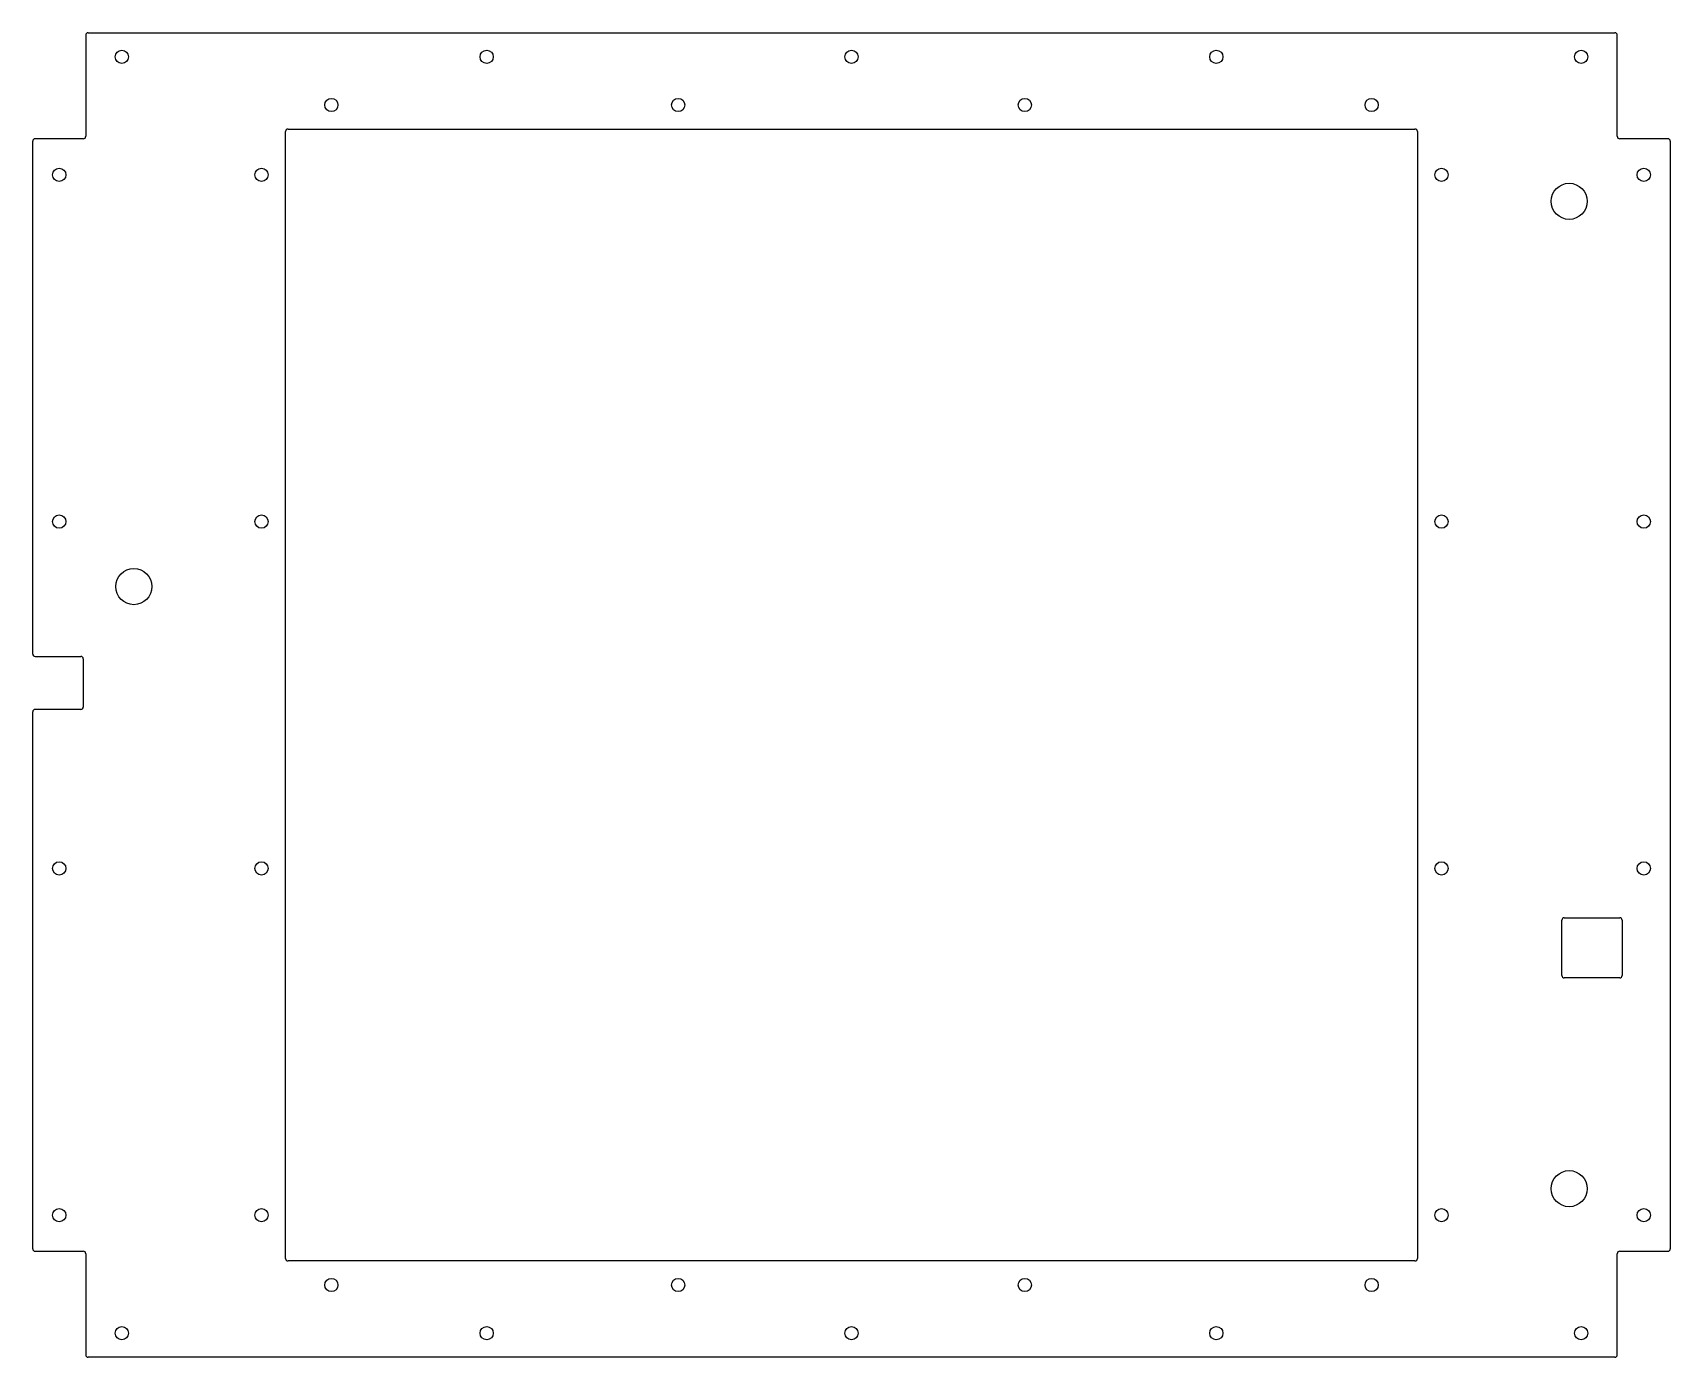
# Model space of a CAD drawing. Header units: millimetres. Extents: x -340 to 340, y -275 to 275.
import ezdxf

# ---------------------------------------------------------------- set-up
doc = ezdxf.new("R2010")
doc.units = ezdxf.units.MM

msp = doc.modelspace()

# ---------------------------------------------------------------- linework, layer by layer
at = {"color": 7, "linetype": 'Continuous', "lineweight": 25}
for p, q in [((-318, 274), (-318, 232)), ((-317, 275), (317, 275)), ((318, 232), (318, 274)), ((-235, -234), (-235, 234)), ((-234, 235), (234, 235)), ((235, 234), (235, -234)), ((-340, 17), (-340, 230)), ((-319, 231), (-339, 231)), ((339, 231), (319, 231)), ((340, 230), (340, -230)), ((-339, 16), (-320, 16)), ((-319, 15), (-319, -5)), ((-320, -6), (-339, -6)), ((-340, -230), (-340, -7)), ((295, -116.5), (295, -93.5)), ((296, -92.5), (319, -92.5)), ((320, -93.5), (320, -116.5)), ((319, -117.5), (296, -117.5)), ((-339, -231), (-319, -231)), ((319, -231), (339, -231)), ((-318, -232), (-318, -274)), ((234, -235), (-234, -235)), ((318, -274), (318, -232)), ((317, -275), (-317, -275))]:
    msp.add_line(p, q, dxfattribs=at)
for centre, radius in [((-303, 265), 2.75), ((-151.5, 265), 2.75), ((0, 265), 2.75), ((151.5, 265), 2.75), ((303, 265), 2.75), ((-216, 245), 2.75), ((-72, 245), 2.75), ((72, 245), 2.75), ((216, 245), 2.75), ((-329, 216), 2.75), ((-245, 216), 2.75), ((245, 216), 2.75), ((329, 216), 2.75), ((298, 205), 7.5), ((-329, 72), 2.75), ((-245, 72), 2.75), ((245, 72), 2.75), ((329, 72), 2.75), ((-298, 45), 7.5), ((-329, -72), 2.75), ((-245, -72), 2.75), ((245, -72), 2.75), ((329, -72), 2.75), ((298, -205), 7.5), ((-329, -216), 2.75), ((-245, -216), 2.75), ((245, -216), 2.75), ((329, -216), 2.75), ((-216, -245), 2.75), ((-72, -245), 2.75), ((72, -245), 2.75), ((216, -245), 2.75), ((-303, -265), 2.75), ((-151.5, -265), 2.75), ((0, -265), 2.75), ((151.5, -265), 2.75), ((303, -265), 2.75)]:
    msp.add_circle(centre, radius, dxfattribs=at)
for centre, start, end in [((-317, 274), 90, 180), ((317, 274), 360, 90), ((-319, 232), 270, 360), ((-234, 234), 90, 180), ((234, 234), 0, 90), ((319, 232), 180, 270), ((-339, 230), 90, 180), ((339, 230), 360, 90), ((-339, 17), 180, 270), ((-320, 15), 0, 90), ((-339, -7), 90, 180), ((-320, -5), 270, 360), ((296, -93.5), 90, 180), ((319, -93.5), 0, 90), ((296, -116.5), 180, 270), ((319, -116.5), 270, 0), ((-339, -230), 180, 270), ((-319, -232), 0, 90), ((319, -232), 90, 180), ((339, -230), 270, 0), ((-234, -234), 180, 270), ((234, -234), 270, 360), ((-317, -274), 180, 270), ((317, -274), 270, 0)]:
    msp.add_arc(centre, 1, start, end, dxfattribs=at)

doc.saveas('drawing.dxf')
